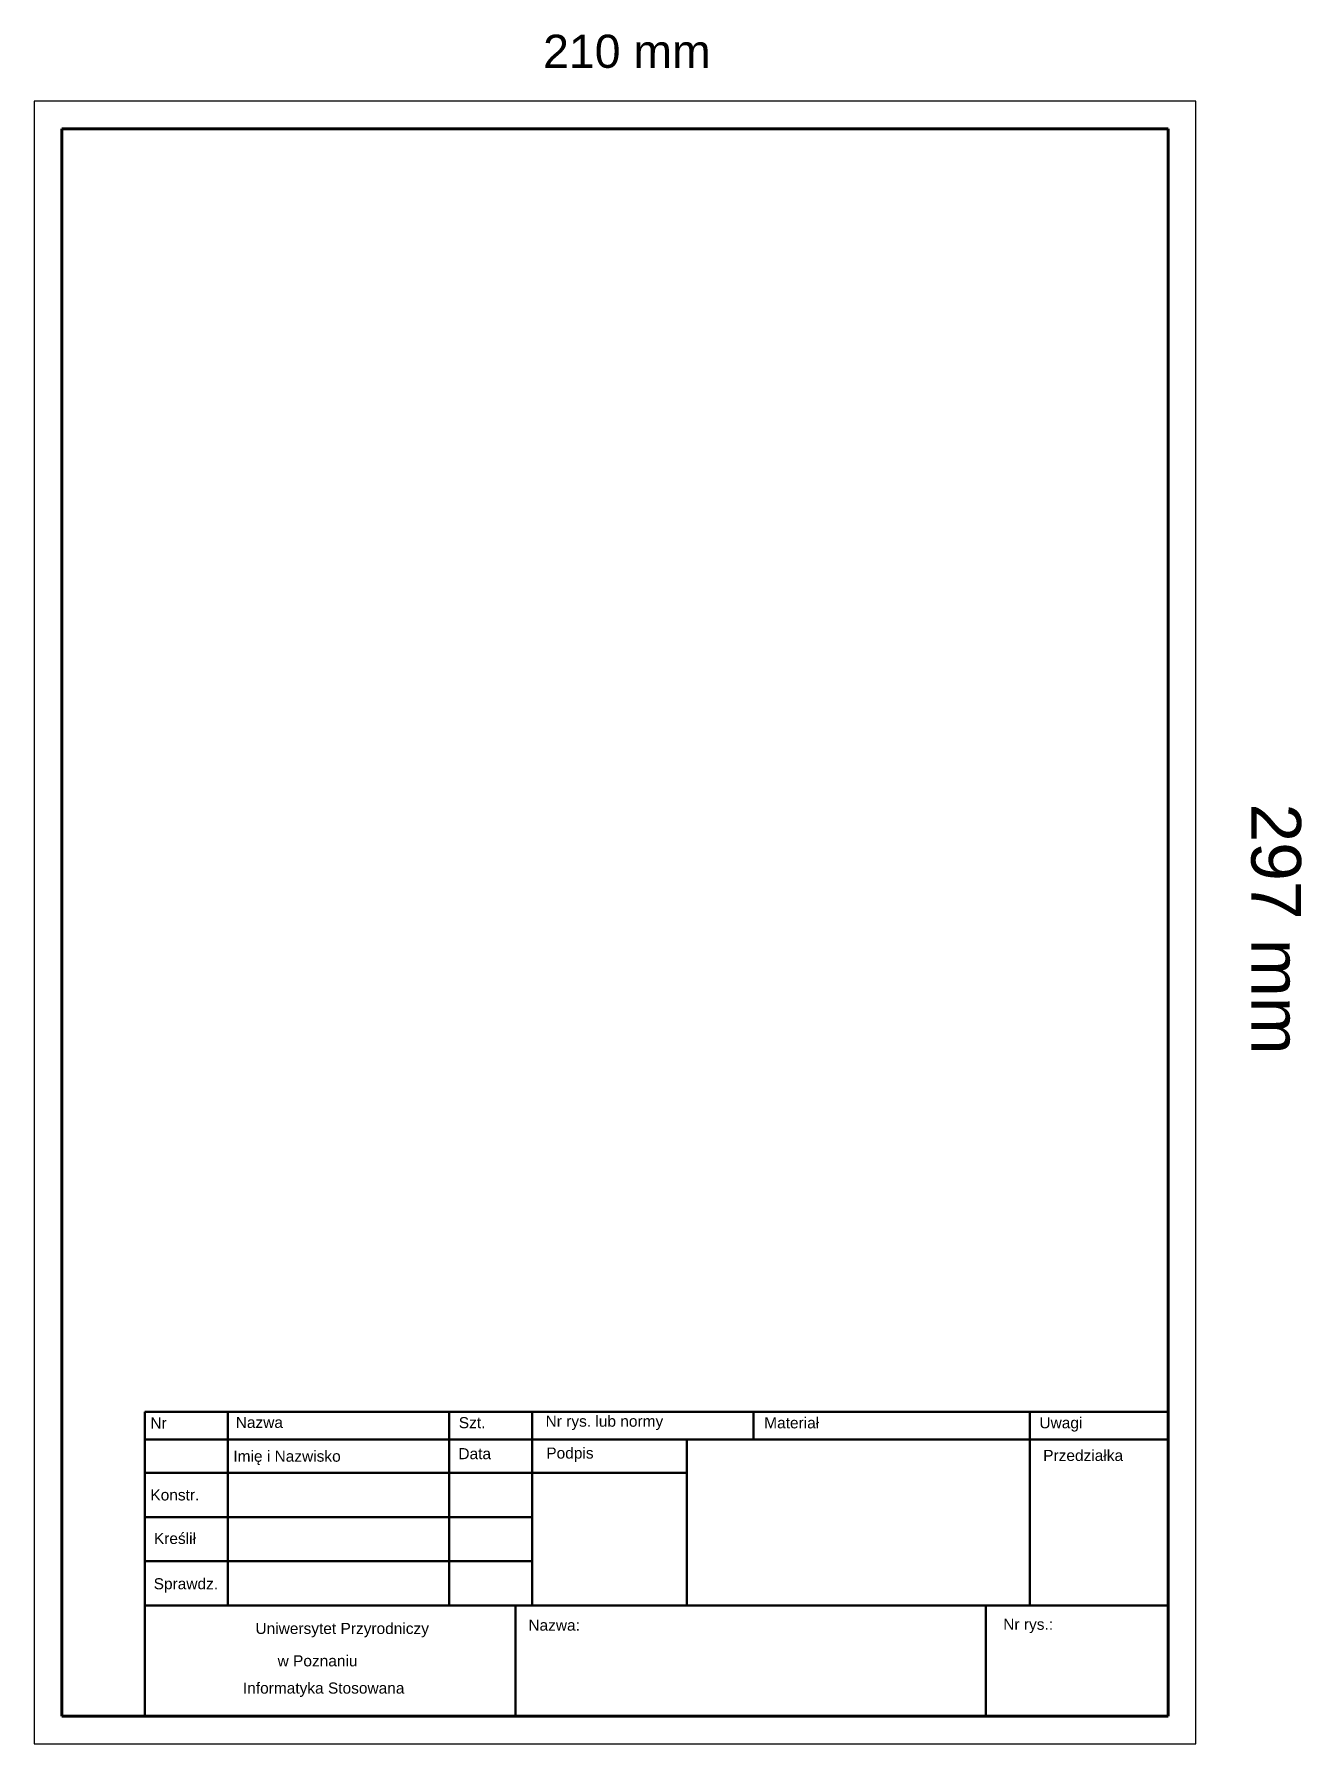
# Model space of a CAD drawing. Header units: millimetres. Extents: x 50 to 1505, y 45 to 808.
# Drawn here: x 98 to 327.1, y 499 to 808.1 of the extents above; entities that cross this region are included whole.
import ezdxf

# ---------------------------------------------------------------- set-up
doc = ezdxf.new("R2010")
doc.units = ezdxf.units.MM
for name, color, linetype, lineweight in [('linia cienka', 7, 'Continuous', 18), ('linia gruba', 7, 'Continuous', 50), ('linia obramowania', 7, 'Continuous', 70)]:
    doc.layers.add(name, color=color, linetype=linetype, lineweight=lineweight)
doc.styles.get("Standard").update_dxf_attribs({"font": 'arial.ttf'})

msp = doc.modelspace()

# ---------------------------------------------------------------- linework, layer by layer
for p, q in [((308, 796), (98, 796)), ((98, 796), (98, 499)), ((308, 789), (308, 796)), ((308, 499), (308, 789)), ((98, 499), (308, 499))]:
    msp.add_line(p, q)
at = {"layer": 'linia cienka'}
for p, q in [((133, 559), (173, 559)), ((173, 559), (188, 559)), ((188, 559), (228, 559)), ((303, 559), (278, 559)), ((303, 559), (303, 554)), ((133, 554), (133, 554)), ((133, 554), (133, 524)), ((228, 554), (216, 554)), ((216, 554), (228, 554)), ((303, 554), (303, 554)), ((118, 540), (118, 548)), ((118, 532), (118, 540)), ((118, 524), (118, 532)), ((118, 504), (118, 524)), ((188, 524), (185, 524)), ((278, 524), (270, 524)), ((303, 504), (118, 504)), ((118, 504), (118, 504)), ((118, 504), (118, 504))]:
    msp.add_line(p, q, dxfattribs=at)
at = {"layer": 'linia gruba'}
for p, q in [((118, 504), (118, 559)), ((118, 559), (303, 559)), ((133, 524), (133, 559)), ((173, 559), (173, 524)), ((188, 559), (188, 524)), ((228, 554), (228, 559)), ((278, 559), (278, 524)), ((303, 554), (118, 554)), ((118, 554), (133, 554)), ((216, 554), (216, 524)), ((118, 548), (188, 548)), ((188, 548), (216, 548)), ((118, 540), (188, 540)), ((118, 532), (188, 532)), ((118, 524), (303, 524)), ((185, 524), (185, 504)), ((270, 524), (270, 504))]:
    msp.add_line(p, q, dxfattribs=at)
at = {"layer": 'linia obramowania'}
for p, q in [((303, 791), (103, 791)), ((103, 791), (103, 504)), ((303, 504), (303, 791)), ((103, 504), (303, 504))]:
    msp.add_line(p, q, dxfattribs=at)

# ---------------------------------------------------------------- texts
at = {"layer": 'linia cienka'}
for s, height, p in [('210 mm', 6, (190, 802)), ('Nr', 2, (119, 556)), ('Nazwa', 2, (134.43, 556.11)), ('Szt.', 2, (174.75, 556.06)), ('Nr rys. lub normy', 2, (190.44, 556.33)), ('Materiał', 2, (229.96, 556.03)), ('Uwagi', 2, (279.71, 556.04)), ('Imię i Nazwisko', 2, (134, 550)), ('Data', 2, (174.68, 550.46)), ('Podpis', 2, (190.57, 550.57)), ('Przedziałka', 2, (280.39, 550.14)), ('Konstr.', 2, (119, 543)), ('Kreślił', 2, (119.64, 535.13)), ('Sprawdz.', 2, (119.6, 526.94)), ('Uniwersytet Przyrodniczy', 2, (138, 518.86)), ('Nazwa:', 2, (187.33, 519.45)), ('Nr rys.:', 2, (273.17, 519.61)), ('w Poznaniu', 2, (142, 513)), ('Informatyka Stosowana', 2, (135.73, 508.08))]:
    msp.add_text(s, height=height, dxfattribs=at).set_placement(p)
msp.add_text('297 mm', height=9, rotation=270, dxfattribs=at).set_placement((318, 669))

doc.saveas('drawing.dxf')
